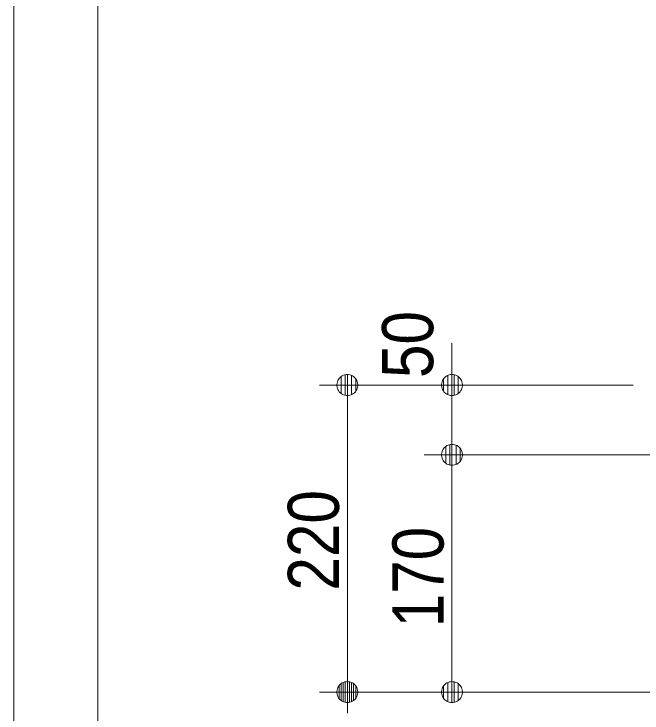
# Model space of a CAD drawing. Units: millimetres, scale not verified. Extents: x -6062 to 6062, y -3045 to 3045.
# Drawn here: x -5788 to -5337, y -55 to 446 of the extents above; entities that cross this region are included whole.
import ezdxf
from ezdxf.enums import TextEntityAlignment as Align

# ---------------------------------------------------------------- set-up
doc = ezdxf.new("R2010")
doc.units = ezdxf.units.MM
doc.header["$LTSCALE"] = 20
for name, color, linetype, lineweight in [('0-0_1図面枠', 7, 'Continuous', 9), ('0-2_2寸法-1', 7, 'Continuous', 9), ('0-3_0', 7, 'Continuous', 9), ('0-4_2寸法-2', 7, 'Continuous', 9)]:
    doc.layers.add(name, color=color, linetype=linetype, lineweight=lineweight)
doc.styles.add('ＭＳ Ｐゴシック', font='')
doc.styles.get('ＭＳ Ｐゴシック').set_extended_font_data('MS PGothic')

# ---------------------------------------------------------------- blocks, each defined once
blk = doc.blocks.new('グループ-2')
at = {"layer": '0-0_1図面枠'}
blk.add_lwpolyline([(-80000, 55400), (80000, 55400), (80000, -55400), (-80000, -55400)], close=True, dxfattribs=at)
blk = doc.blocks.new('図面枠')
at = {"layer": '0-0_1図面枠'}
blk.add_blockref('グループ-2', (0, 0), dxfattribs=at)
blk = doc.blocks.new('グループ-4')
at = {"layer": '0-0_1図面枠'}
blk.add_line((-78800, 41000), (-78800, -48600), dxfattribs=at)
blk = doc.blocks.new('_Dot')
at = {"layer": '0-3_0'}
for p, q in [((-10, 0), (-20, 0)), ((9.78, 2), (-9.78, 2)), ((7.99, 6), (-7.99, 6)), ((9.16, -3.98), (-9.16, -3.98)), ((6, -7.98), (-6, -7.98))]:
    blk.add_line(p, q, dxfattribs=at)
for points in [[(10, 0), (9.92, 1.25), (9.69, 2.49), (9.3, 3.68), (8.76, 4.82), (8.09, 5.88), (7.29, 6.85), (6.37, 7.71), (5.36, 8.44), (4.26, 9.05), (3.09, 9.51), (1.87, 9.82), (0.63, 9.98), (-0.63, 9.98), (-1.87, 9.82), (-3.09, 9.51), (-4.26, 9.05), (-5.36, 8.44), (-6.37, 7.71), (-7.29, 6.85), (-8.09, 5.88), (-8.76, 4.82), (-9.3, 3.68), (-9.69, 2.49), (-9.92, 1.25), (-10, 0), (0, 0)], [(-10, 0), (-9.92, -1.25), (-9.69, -2.49), (-9.3, -3.68), (-8.76, -4.82), (-8.09, -5.88), (-7.29, -6.85), (-6.37, -7.71), (-5.36, -8.44), (-4.26, -9.05), (-3.09, -9.51), (-1.87, -9.82), (-0.63, -9.98), (0.63, -9.98), (1.87, -9.82), (3.09, -9.51), (4.26, -9.05), (5.36, -8.44), (6.37, -7.71), (7.29, -6.85), (8.09, -5.88), (8.76, -4.82), (9.3, -3.68), (9.69, -2.49), (9.92, -1.25), (10, 0), (0, 0)]]:
    blk.add_lwpolyline(points, close=True, dxfattribs=at)

msp = doc.modelspace()

# ---------------------------------------------------------------- linework, layer by layer
at = {"layer": '0-2_2寸法-1'}
for p, q in [((-5493.5, 180), (-5568.5, 180)), ((-5548.5, -24.99), (-5548.5, 164.99)), ((-4802.5, 130), (-5493.5, 130)), ((-5473.5, 114.99), (-5473.5, -24.99)), ((-5493.5, -40), (-5568.5, -40)), ((-5493.5, -40), (-5568.5, -40)), ((-4817.5, -40), (-5493.5, -40))]:
    msp.add_line(p, q, dxfattribs=at)
at = {"layer": '0-4_2寸法-2'}
for p, q in [((-5473.5, 195.01), (-5473.5, 210.01)), ((-5343.5, 180), (-5493.5, 180)), ((-5473.5, 130), (-5473.5, 180)), ((-4802.5, 130), (-5493.5, 130)), ((-5473.5, 114.99), (-5473.5, 99.99))]:
    msp.add_line(p, q, dxfattribs=at)

# ---------------------------------------------------------------- block references
at = {"layer": '0-0_1図面枠', "xscale": 0.05, "yscale": 0.05}
for name in ['図面枠', 'グループ-4']:
    msp.add_blockref(name, (-1787.5, 0), dxfattribs=at)
at = {"layer": '0-2_2寸法-1', "xscale": 0.7503418, "yscale": 0.7503418}
for p, rotation in [((-5548.5, 180), 90), ((-5473.5, 130), 90), ((-5548.5, -40), 270), ((-5473.5, -40), 270), ((-5548.5, -40), 90)]:
    msp.add_blockref('_Dot', p, dxfattribs=dict(at, rotation=rotation))
at = {"layer": '0-4_2寸法-2', "xscale": 0.7503418, "yscale": 0.7503418}
for p, rotation in [((-5473.5, 180), 270), ((-5473.5, 130), 90)]:
    msp.add_blockref('_Dot', p, dxfattribs=dict(at, rotation=rotation))

# ---------------------------------------------------------------- texts
at = {"layer": '0-2_2寸法-1', "style": 'ＭＳ Ｐゴシック', "width": 0.9}
for s, p in [('220', (-5543.54, 32.72)), ('170', (-5468.54, 6.39))]:
    msp.add_text(s, height=36.66, rotation=90, dxfattribs=at).set_placement(p, align=Align.BOTTOM_LEFT)
at = {"layer": '0-4_2寸法-2', "style": 'ＭＳ Ｐゴシック', "width": 0.9}
msp.add_text('50', height=36.66, rotation=90, dxfattribs=at).set_placement((-5475.98, 185.02), align=Align.BOTTOM_LEFT)

doc.saveas('drawing.dxf')
